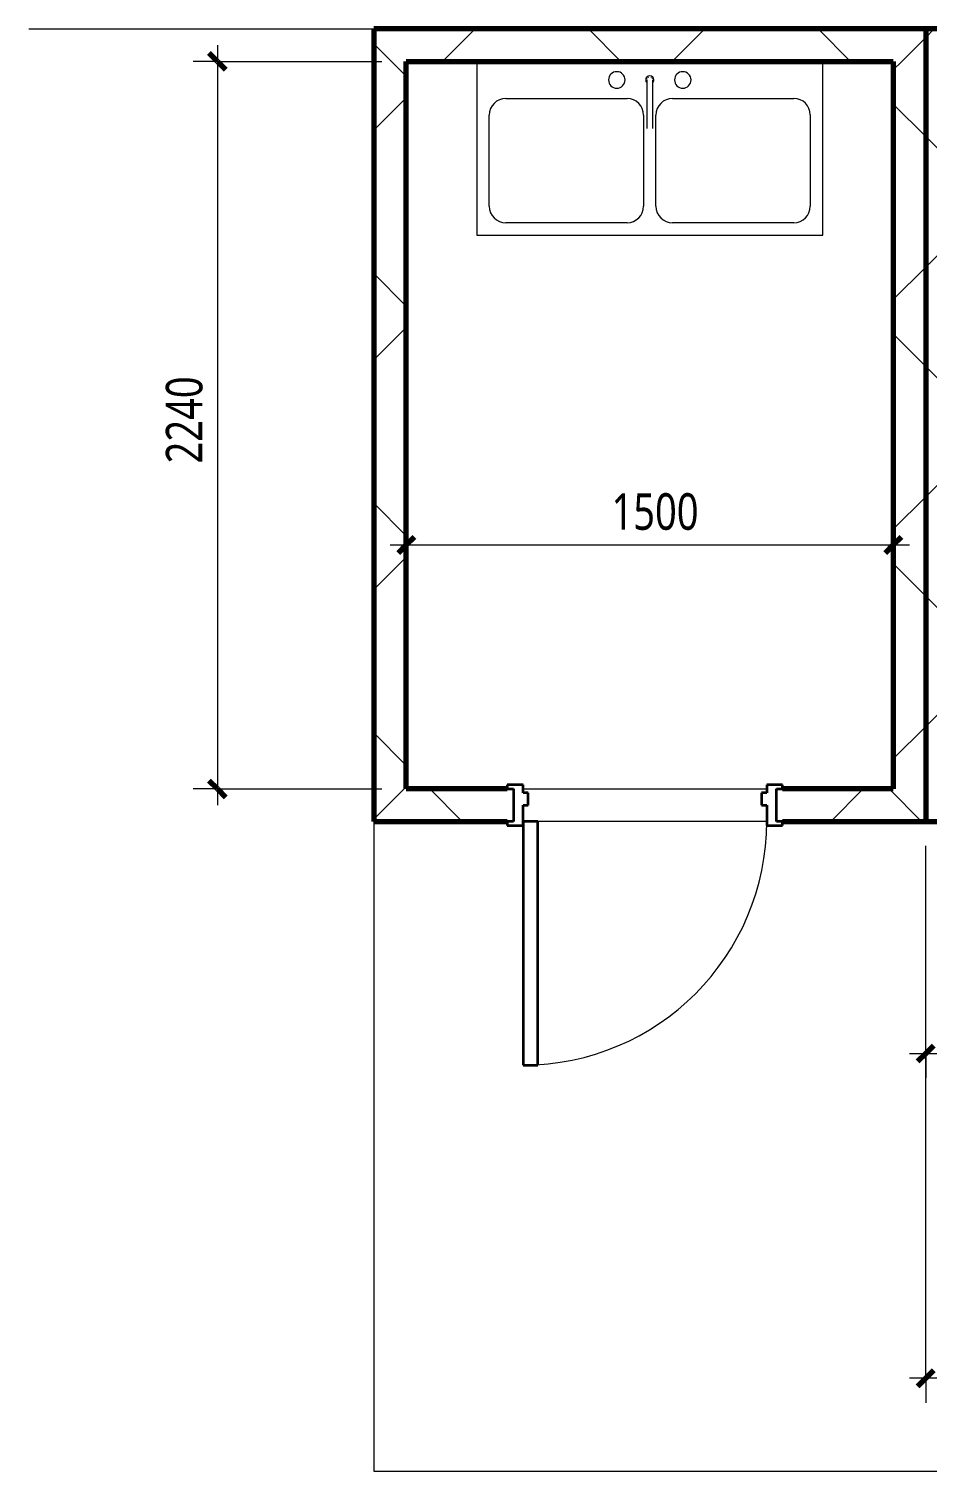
# Model space of a CAD drawing. Header units: millimetres. Extents: x -67152 to -48359, y -6192 to 21191.
# Drawn here: x -65188 to -62422, y -3907 to 533 of the extents above; entities that cross this region are included whole.
import ezdxf

# ---------------------------------------------------------------- set-up
doc = ezdxf.new("R2010")
doc.units = ezdxf.units.MM
for name, color, linetype, lineweight in [('A-ANNO-DIMS', 211, 'Continuous', 9), ('A-ANNO-DIMS-50', 211, 'Continuous', 9), ('A-DOOR', 31, 'Continuous', 18), ('A-DOOR-FRAM', 31, 'Continuous', 35), ('A-FLOR', 192, 'Continuous', 18), ('A-WALL', 113, 'Continuous', 18), ('A-WALL-PATT', 111, 'Continuous', 70), ('P-SANR-FIXT', 6, 'Continuous', 9)]:
    doc.layers.add(name, color=color, linetype=linetype, lineweight=lineweight)
doc.styles.add('Trebuchet MS_1', font='trebuc.ttf', dxfattribs={"width": 0.8, "height": 112.5})
doc.dimstyles.new('Linear_-_2_25mm_Trebuchet_MS', dxfattribs={"dimscale": 304.8, "dimtxt": 115.981977, "dimasz": 0.164042, "dimexe": 0.246063, "dimexo": 0.246063, "dimgap": 0.049213, "dimtad": 1, "dimdec": 0, "dimzin": 0, "dimdsep": 46, "dimtxsty": 'Trebuchet MS_1', "dimblk1": 'OBLIQUE', "dimblk2": 'OBLIQUE', "dimsah": 1, "dimcen": 0.09, "dimdle": 0.164042, "dimazin": 0, "dimtfac": 1, "dimtdec": 4, "dimtix": 1, "dimtmove": 0, "dimatfit": 3, "dimfxl": 1, "dimtvp": 1, "dimtolj": 1, "dimtzin": 0, "dimarcsym": 2})
pattern_1 = [(45, (0, 0), (-353.5534, 353.5534), []), (135, (0, 0), (-353.5534, -353.5534), [])]

# ---------------------------------------------------------------- blocks, each defined once
blk = doc.blocks.new('M_Door-Passage-Single-Flush - 750 x 2000mm-3224211-Nivel 1 Oficinas')
at = {"layer": 'A-DOOR', "lineweight": 35}
for p, q in [((375, 806.3), (330, 806.3)), ((330, 806.3), (330, 56.3)), ((375, 56.3), (375, 806.3)), ((330, 56.3), (375, 56.3))]:
    blk.add_line(p, q, dxfattribs=at)
at = {"layer": 'A-DOOR', "lineweight": 9}
blk.add_arc((375, 56.3), 750, 90, 180, dxfattribs=at)
at = {"layer": 'A-DOOR-FRAM'}
for p, q in [((-375.1, 69), (-424.1, 69)), ((-424.1, 69), (-424.1, 56.3)), ((-424.1, 56.3), (-405, 56.3)), ((-405, 56.3), (-405, -43.7)), ((-375.1, 6.6), (-375.1, 69)), ((424, 69), (375, 69)), ((375, 69), (375, 6.6)), ((405, -43.7), (405, 56.3)), ((405, 56.3), (424, 56.3)), ((424, 56.3), (424, 69)), ((-359.2, 6.6), (-375.1, 6.6)), ((-359.2, -31.5), (-359.2, 6.6)), ((375, 6.6), (359.2, 6.6)), ((359.2, 6.6), (359.2, -31.5)), ((-405, -43.7), (-424.1, -43.7)), ((-424.1, -43.7), (-424.1, -56.4)), ((-375.1, -56.4), (-375.1, -31.5)), ((-375.1, -31.5), (-359.2, -31.5)), ((359.2, -31.5), (375, -31.5)), ((375, -31.5), (375, -56.4)), ((424, -43.7), (405, -43.7)), ((424, -56.4), (424, -43.7)), ((-424.1, -56.4), (-375.1, -56.4)), ((375, -56.4), (424, -56.4))]:
    blk.add_line(p, q, dxfattribs=at)
blk = doc.blocks.new('M_Sink - Kitchen - Double - 1065 mmx535 mm - Public-1412752-Nivel 1 Oficinas')
at = {"layer": 'P-SANR-FIXT'}
for p, q in [((-532.5, 0), (-532.5, -535)), ((532.5, -535), (532.5, 0)), ((-443.5, -114.4), (-69.9, -114.4)), ((-9.5, -120.7), (-9.5, -142.9)), ((9.5, -142.9), (9.5, -120.7)), ((69.9, -114.4), (443.6, -114.4)), ((-494.3, -446.1), (-494.3, -165.2)), ((-19.1, -165.2), (-19.1, -446.1)), ((19.1, -446.1), (19.1, -165.2)), ((494.3, -165.1), (494.3, -446.1)), ((-69.9, -496.9), (-443.5, -496.9)), ((443.5, -496.9), (69.9, -496.9)), ((-532.5, -535), (532.5, -535))]:
    blk.add_line(p, q, dxfattribs=at)
at = {"layer": 'P-SANR-FIXT', "flags": 128}
for points in [[(-9.5, -57.2), (-9.5, -57.2), (-9.5, -57.4), (-9.5, -57.6), (-9.5, -58), (-9.5, -58.4), (-9.5, -59), (-9.5, -59.6), (-9.5, -60.4), (-9.5, -61.2), (-9.5, -62.2), (-9.5, -63.2), (-9.5, -64.3), (-9.5, -65.6), (-9.5, -66.9), (-9.5, -68.2), (-9.5, -69.7), (-9.5, -71.3), (-9.5, -72.9), (-9.5, -74.6), (-9.5, -76.4), (-9.5, -78.3), (-9.5, -80.2), (-9.5, -82.2), (-9.5, -84.3), (-9.5, -86.4), (-9.5, -88.5), (-9.5, -90.7), (-9.5, -93), (-9.5, -95.3), (-9.5, -97.7), (-9.5, -100.1), (-9.5, -102.5), (-9.5, -104.9), (-9.5, -107.4), (-9.5, -109.9), (-9.5, -112.4), (-9.5, -114.9), (-9.5, -117.5), (-9.5, -120), (-9.5, -120.7)], [(9.5, -120.7), (9.5, -118.2), (9.5, -115.6), (9.5, -113.1), (9.5, -110.6), (9.5, -108.1), (9.5, -105.6), (9.5, -103.1), (9.5, -100.7), (9.5, -98.3), (9.5, -96), (9.5, -93.6), (9.5, -91.4), (9.5, -89.1), (9.5, -86.9), (9.5, -84.8), (9.5, -82.7), (9.5, -80.7), (9.5, -78.8), (9.5, -76.9), (9.5, -75.1), (9.5, -73.4), (9.5, -71.7), (9.5, -70.1), (9.5, -68.6), (9.5, -67.2), (9.5, -65.9), (9.5, -64.7), (9.5, -63.5), (9.5, -62.4), (9.5, -61.5), (9.5, -60.6), (9.5, -59.8), (9.5, -59.1), (9.5, -58.6), (9.5, -58.1), (9.5, -57.7), (9.5, -57.4), (9.5, -57.2), (9.5, -57.2), (9.5, -57.2)], [(-9.5, -142.9), (-9.5, -145.5), (-9.5, -148), (-9.5, -150.5), (-9.5, -153), (-9.5, -155.5), (-9.5, -158), (-9.5, -160.5), (-9.5, -162.9), (-9.5, -165.3), (-9.5, -167.6), (-9.5, -170), (-9.5, -172.2), (-9.5, -174.5), (-9.5, -176.6), (-9.5, -178.8), (-9.5, -180.8), (-9.5, -182.8), (-9.5, -184.8), (-9.5, -186.6), (-9.5, -188.4), (-9.5, -190.2), (-9.5, -191.8), (-9.5, -193.4), (-9.5, -194.9), (-9.5, -196.3), (-9.5, -197.6), (-9.5, -198.9), (-9.5, -200), (-9.5, -201.1), (-9.5, -202.1), (-9.5, -202.9), (-9.5, -203.7), (-9.5, -204.4), (-9.5, -205), (-9.5, -205.5), (-9.5, -205.8), (-9.5, -206.1), (-9.5, -206.3), (-9.5, -206.4), (-9.5, -206.4)], [(9.5, -206.4), (9.5, -206.3), (9.5, -206.2), (9.5, -205.9), (9.5, -205.6), (9.5, -205.1), (9.5, -204.6), (9.5, -203.9), (9.5, -203.2), (9.5, -202.3), (9.5, -201.4), (9.5, -200.3), (9.5, -199.2), (9.5, -198), (9.5, -196.7), (9.5, -195.3), (9.5, -193.8), (9.5, -192.3), (9.5, -190.6), (9.5, -188.9), (9.5, -187.1), (9.5, -185.3), (9.5, -183.4), (9.5, -181.4), (9.5, -179.3), (9.5, -177.2), (9.5, -175), (9.5, -172.8), (9.5, -170.6), (9.5, -168.3), (9.5, -165.9), (9.5, -163.5), (9.5, -161.1), (9.5, -158.7), (9.5, -156.2), (9.5, -153.7), (9.5, -151.2), (9.5, -148.7), (9.5, -146.1), (9.5, -143.6), (9.5, -142.9)]]:
    blk.add_lwpolyline(points, dxfattribs=at)
at = {"layer": 'P-SANR-FIXT'}
for centre, radius, start, end in [((-101.6, -57.2), 25.4, 360, 180), ((101.6, -57.2), 25.4, 360, 180), ((-101.6, -57.2), 25.4, 180, 360), ((0, -57.2), 12.7, 360, 180), ((0, -57.2), 12.7, 180, 220.8273), ((0, -57.2), 9.52, 176.0729, 180), ((0, -57.2), 9.52, 150, 156.9442), ((0, -57.2), 9.52, 120, 127.1965), ((0, -57.2), 9.52, 52.8035, 60), ((0, -57.2), 9.52, 23.0558, 30), ((0, -57.2), 12.7, 318.6406, 0), ((101.6, -57.2), 25.4, 180, 0), ((-443.5, -165.2), 50.8, 90, 180), ((-69.9, -165.2), 50.8, 0, 90), ((69.9, -165.2), 50.8, 90, 180), ((443.6, -165.1), 50.7, 0, 90), ((-443.5, -446.1), 50.8, 180, 270), ((-69.9, -446.1), 50.8, 270, 0), ((69.9, -446.1), 50.8, 180, 270), ((443.5, -446.1), 50.8, 270, 0)]:
    blk.add_arc(centre, radius, start, end, dxfattribs=at)
blk = doc.blocks.new('DIMBLOCK3-Nivel 1 Oficinas')
at = {"layer": 'A-ANNO-DIMS-50'}
for p, q in [((-62425.8, -3621.3), (-62425.8, -1982.1)), ((-56359.9, -3621.3), (-56359.9, -1982.1)), ((-56309.9, -3621.3), (-62475.8, -3621.3)), ((-62425.8, -3621.3), (-62425.8, -3696.3)), ((-56359.9, -3621.3), (-56359.9, -3696.3))]:
    blk.add_line(p, q, dxfattribs=at)
at = {"layer": 'A-ANNO-DIMS-50', "lineweight": 70}
for p, q in [((-62425.8, -3621.3), (-62400.8, -3596.3)), ((-56359.9, -3621.3), (-56334.9, -3596.3)), ((-62425.8, -3621.3), (-62450.8, -3646.3)), ((-56359.9, -3621.3), (-56384.9, -3646.3))]:
    blk.add_line(p, q, dxfattribs=at)
at = {"layer": 'A-ANNO-DIMS-50', "color": 0, "insert": (-59510.8, -3462.3), "char_height": 112.5, "width": 283.075, "attachment_point": 1, "line_spacing_factor": 1.048425, "style": 'Trebuchet MS_1'}
blk.add_mtext('6066', dxfattribs=at)
blk = doc.blocks.new('_Oblique')
at = {"color": 0, "linetype": 'ByBlock', "lineweight": -2}
blk.add_line((-0.5, -0.5), (0.5, 0.5), dxfattribs=at)
blk = doc.blocks.new('DIMBLOCK4-Nivel 1 Oficinas')
at = {"layer": 'A-ANNO-DIMS-50'}
for p, q in [((-62425.8, -2621.3), (-62425.8, -1982.1)), ((-60362.3, -2621.3), (-60362.3, -2546.3)), ((-62475.8, -2621.3), (-60312.3, -2621.3)), ((-62425.8, -2621.3), (-62425.8, -2696.3)), ((-60362.3, -2621.3), (-60362.3, -2660.9))]:
    blk.add_line(p, q, dxfattribs=at)
at = {"layer": 'A-ANNO-DIMS-50', "lineweight": 70}
for p, q in [((-62425.8, -2621.3), (-62400.8, -2596.3)), ((-60362.3, -2621.3), (-60337.3, -2596.3)), ((-62425.8, -2621.3), (-62450.8, -2646.3)), ((-60362.3, -2621.3), (-60387.3, -2646.3))]:
    blk.add_line(p, q, dxfattribs=at)
at = {"layer": 'A-ANNO-DIMS-50', "color": 0, "insert": (-61512, -2462.3), "char_height": 112.5, "width": 283.075, "attachment_point": 1, "line_spacing_factor": 1.048425, "style": 'Trebuchet MS_1'}
blk.add_mtext('2063', dxfattribs=at)
blk = doc.blocks.new('DIMBLOCK10-Nivel 1 Oficinas')
at = {"layer": 'A-ANNO-DIMS-50', "lineweight": 70}
for p, q in [((-64607.4, 432.9), (-64632.4, 457.9)), ((-64607.4, 432.9), (-64582.4, 407.9)), ((-64607.4, -1807.1), (-64632.4, -1782.1)), ((-64607.4, -1807.1), (-64582.4, -1832.1))]:
    blk.add_line(p, q, dxfattribs=at)
at = {"layer": 'A-ANNO-DIMS-50'}
for p, q in [((-64607.4, 482.9), (-64607.4, -1857.1)), ((-64607.4, 432.9), (-64682.4, 432.9)), ((-64607.4, 432.9), (-64100.8, 432.9)), ((-64607.4, -1807.1), (-64682.4, -1807.1)), ((-64607.4, -1807.1), (-64100.8, -1807.1))]:
    blk.add_line(p, q, dxfattribs=at)
at = {"layer": 'A-ANNO-DIMS-50', "color": 0, "insert": (-64766.3, -805), "char_height": 112.5, "width": 283.075, "attachment_point": 1, "rotation": 90, "line_spacing_factor": 1.048425, "style": 'Trebuchet MS_1'}
blk.add_mtext('2240', dxfattribs=at)
blk = doc.blocks.new('DIMBLOCK11-Nivel 1 Oficinas')
at = {"layer": 'A-ANNO-DIMS-50'}
for p, q in [((-64025.8, -1055.7), (-64025.8, -980.7)), ((-62525.8, -1055.7), (-62525.8, -980.7)), ((-64075.8, -1055.7), (-62475.8, -1055.7)), ((-64025.8, -1055.7), (-64025.8, -1095.3)), ((-62525.8, -1055.7), (-62525.8, -1095.3))]:
    blk.add_line(p, q, dxfattribs=at)
at = {"layer": 'A-ANNO-DIMS-50', "lineweight": 70}
for p, q in [((-64025.8, -1055.7), (-64050.8, -1080.7)), ((-64025.8, -1055.7), (-64000.8, -1030.7)), ((-62525.8, -1055.7), (-62550.8, -1080.7)), ((-62525.8, -1055.7), (-62500.8, -1030.7))]:
    blk.add_line(p, q, dxfattribs=at)
at = {"layer": 'A-ANNO-DIMS-50', "color": 0, "insert": (-63393.8, -896.7), "char_height": 112.5, "width": 283.075, "attachment_point": 1, "line_spacing_factor": 1.048425, "style": 'Trebuchet MS_1'}
blk.add_mtext('1500', dxfattribs=at)

msp = doc.modelspace()

# ---------------------------------------------------------------- hatches: boundary and pattern name
at = {"layer": 'A-WALL-PATT', "lineweight": 9}
h = msp.add_hatch(dxfattribs=at)
h.set_pattern_fill('FP1_1', color=256, style=0, pattern_type=2)
h.set_pattern_definition(pattern_1)
h.paths.add_polyline_path([(-64125.8, -1907.1), (-64025.8, -1907.1), (-64025.8, 532.9), (-64125.8, 532.9), (-64125.8, -1057.9)])
h = msp.add_hatch(dxfattribs=at)
h.set_pattern_fill('FP1_1', color=256, style=0, pattern_type=2)
h.set_pattern_definition(pattern_1)
h.paths.add_polyline_path([(-63038.6, 432.9), (-62425.8, 432.9), (-62425.8, 532.9), (-64025.8, 532.9), (-64025.8, 432.9), (-63221.9, 432.9)])
h = msp.add_hatch(dxfattribs=at)
h.set_pattern_fill('FP1_1', color=256, style=0, pattern_type=2)
h.set_pattern_definition(pattern_1)
h.paths.add_polyline_path([(-62425.8, -1907.1), (-62325.8, -1907.1), (-62325.8, 532.9), (-62425.8, 532.9), (-62425.8, -1057.9)])
h = msp.add_hatch(dxfattribs=at)
h.set_pattern_fill('FP1_1', color=256, style=0, pattern_type=2)
h.set_pattern_definition(pattern_1)
h.paths.add_polyline_path([(-62525.8, -1807.1), (-62425.8, -1807.1), (-62425.8, 432.9), (-62525.8, 432.9), (-62525.8, -1057.9)])
h = msp.add_hatch(dxfattribs=at)
h.set_pattern_fill('FP1_1', color=256, style=0, pattern_type=2)
h.set_pattern_definition(pattern_1)
h.paths.add_polyline_path([(-62885.8, -1907.1), (-62425.8, -1907.1), (-62425.8, -1807.1), (-62885.8, -1807.1), (-62885.8, -1857.3)])
h.paths.add_polyline_path([(-63695.8, -1907.1), (-63695.8, -1807.1), (-64025.8, -1807.1), (-64025.8, -1907.1), (-63714.9, -1907.1)])

# ---------------------------------------------------------------- linework, layer by layer
at = {"layer": 'A-FLOR'}
for p, q in [((-65188.3, 532.9), (-64125.8, 532.9)), ((-64125.8, -1907.1), (-64125.8, -3907.1)), ((-64125.8, -3907.1), (-53358.6, -3907.1))]:
    msp.add_line(p, q, dxfattribs=at)
at = {"layer": 'A-WALL', "lineweight": 70}
for p, q in [((-64125.8, 532.9), (-64125.8, -1907.1)), ((-61009.3, 532.9), (-64125.8, 532.9)), ((-62425.8, 532.9), (-62425.8, -1907.1)), ((-64025.8, -1807.1), (-64025.8, 432.9)), ((-64025.8, 432.9), (-62525.8, 432.9)), ((-62525.8, 432.9), (-62525.8, -1807.1)), ((-63714.9, -1807.1), (-64025.8, -1807.1)), ((-62525.8, -1807.1), (-62866.8, -1807.1)), ((-64125.8, -1907.1), (-63714.9, -1907.1)), ((-62866.8, -1907.1), (-60381.4, -1907.1))]:
    msp.add_line(p, q, dxfattribs=at)
at = {"layer": 'A-WALL'}
for p, q in [((-63665.9, -1807.1), (-62915.8, -1807.1)), ((-62915.8, -1907.1), (-63620.8, -1907.1))]:
    msp.add_line(p, q, dxfattribs=at)

# ---------------------------------------------------------------- block references
at = {"layer": 'A-DOOR-FRAM', "rotation": 180}
msp.add_blockref('M_Door-Passage-Single-Flush - 750 x 2000mm-3224211-Nivel 1 Oficinas', (-63290.8, -1850.7), dxfattribs=at)
at = {"layer": 'P-SANR-FIXT'}
msp.add_blockref('M_Sink - Kitchen - Double - 1065 mmx535 mm - Public-1412752-Nivel 1 Oficinas', (-63275.8, 432.9), dxfattribs=at)

# ---------------------------------------------------------------- dimensions: what is measured, and where the dimension line sits
at = {"layer": 'A-ANNO-DIMS'}
dim = msp.add_linear_dim(base=(-64607.4, -1807.1), p1=(-64025.8, 432.9), p2=(-64025.8, -1807.1), angle=90, dimstyle='Linear_-_2_25mm_Trebuchet_MS', override={"dimpost": '<>', "dimfxl": 2240}, dxfattribs=at)
dim.commit()
dim.dimension.update_dxf_attribs({"geometry": 'DIMBLOCK10-Nivel 1 Oficinas', "text_midpoint": (-64679.6, -687.1)})
for base, p1, p2, override, picture, middle in [((-62525.8, -1055.7), (-64025.8, -1020.3), (-62525.8, -1020.3), {"dimpost": '<>', "dimfxl": 1500}, 'DIMBLOCK11-Nivel 1 Oficinas', (-63275.8, -983.4)), ((-62425.8, -3621.3), (-56359.9, -1907.1), (-62425.8, -1907.1), {"dimpost": '<>', "dimfxl": 6065.95}, 'DIMBLOCK3-Nivel 1 Oficinas', (-59392.8, -3548.9)), ((-60362.3148, -2621.2997), (-62425.8025, -1907.0722), (-60362.3148, -2585.9444), {"dimpost": '<>', "dimfxl": 2172.291233}, 'DIMBLOCK4-Nivel 1 Oficinas', (-61394.0587, -2548.8755))]:
    dim = msp.add_linear_dim(base=base, p1=p1, p2=p2, dimstyle='Linear_-_2_25mm_Trebuchet_MS', override=override, dxfattribs=at)
    dim.commit()
    dim.dimension.update_dxf_attribs({"geometry": picture, "text_midpoint": middle})

doc.saveas('drawing.dxf')
